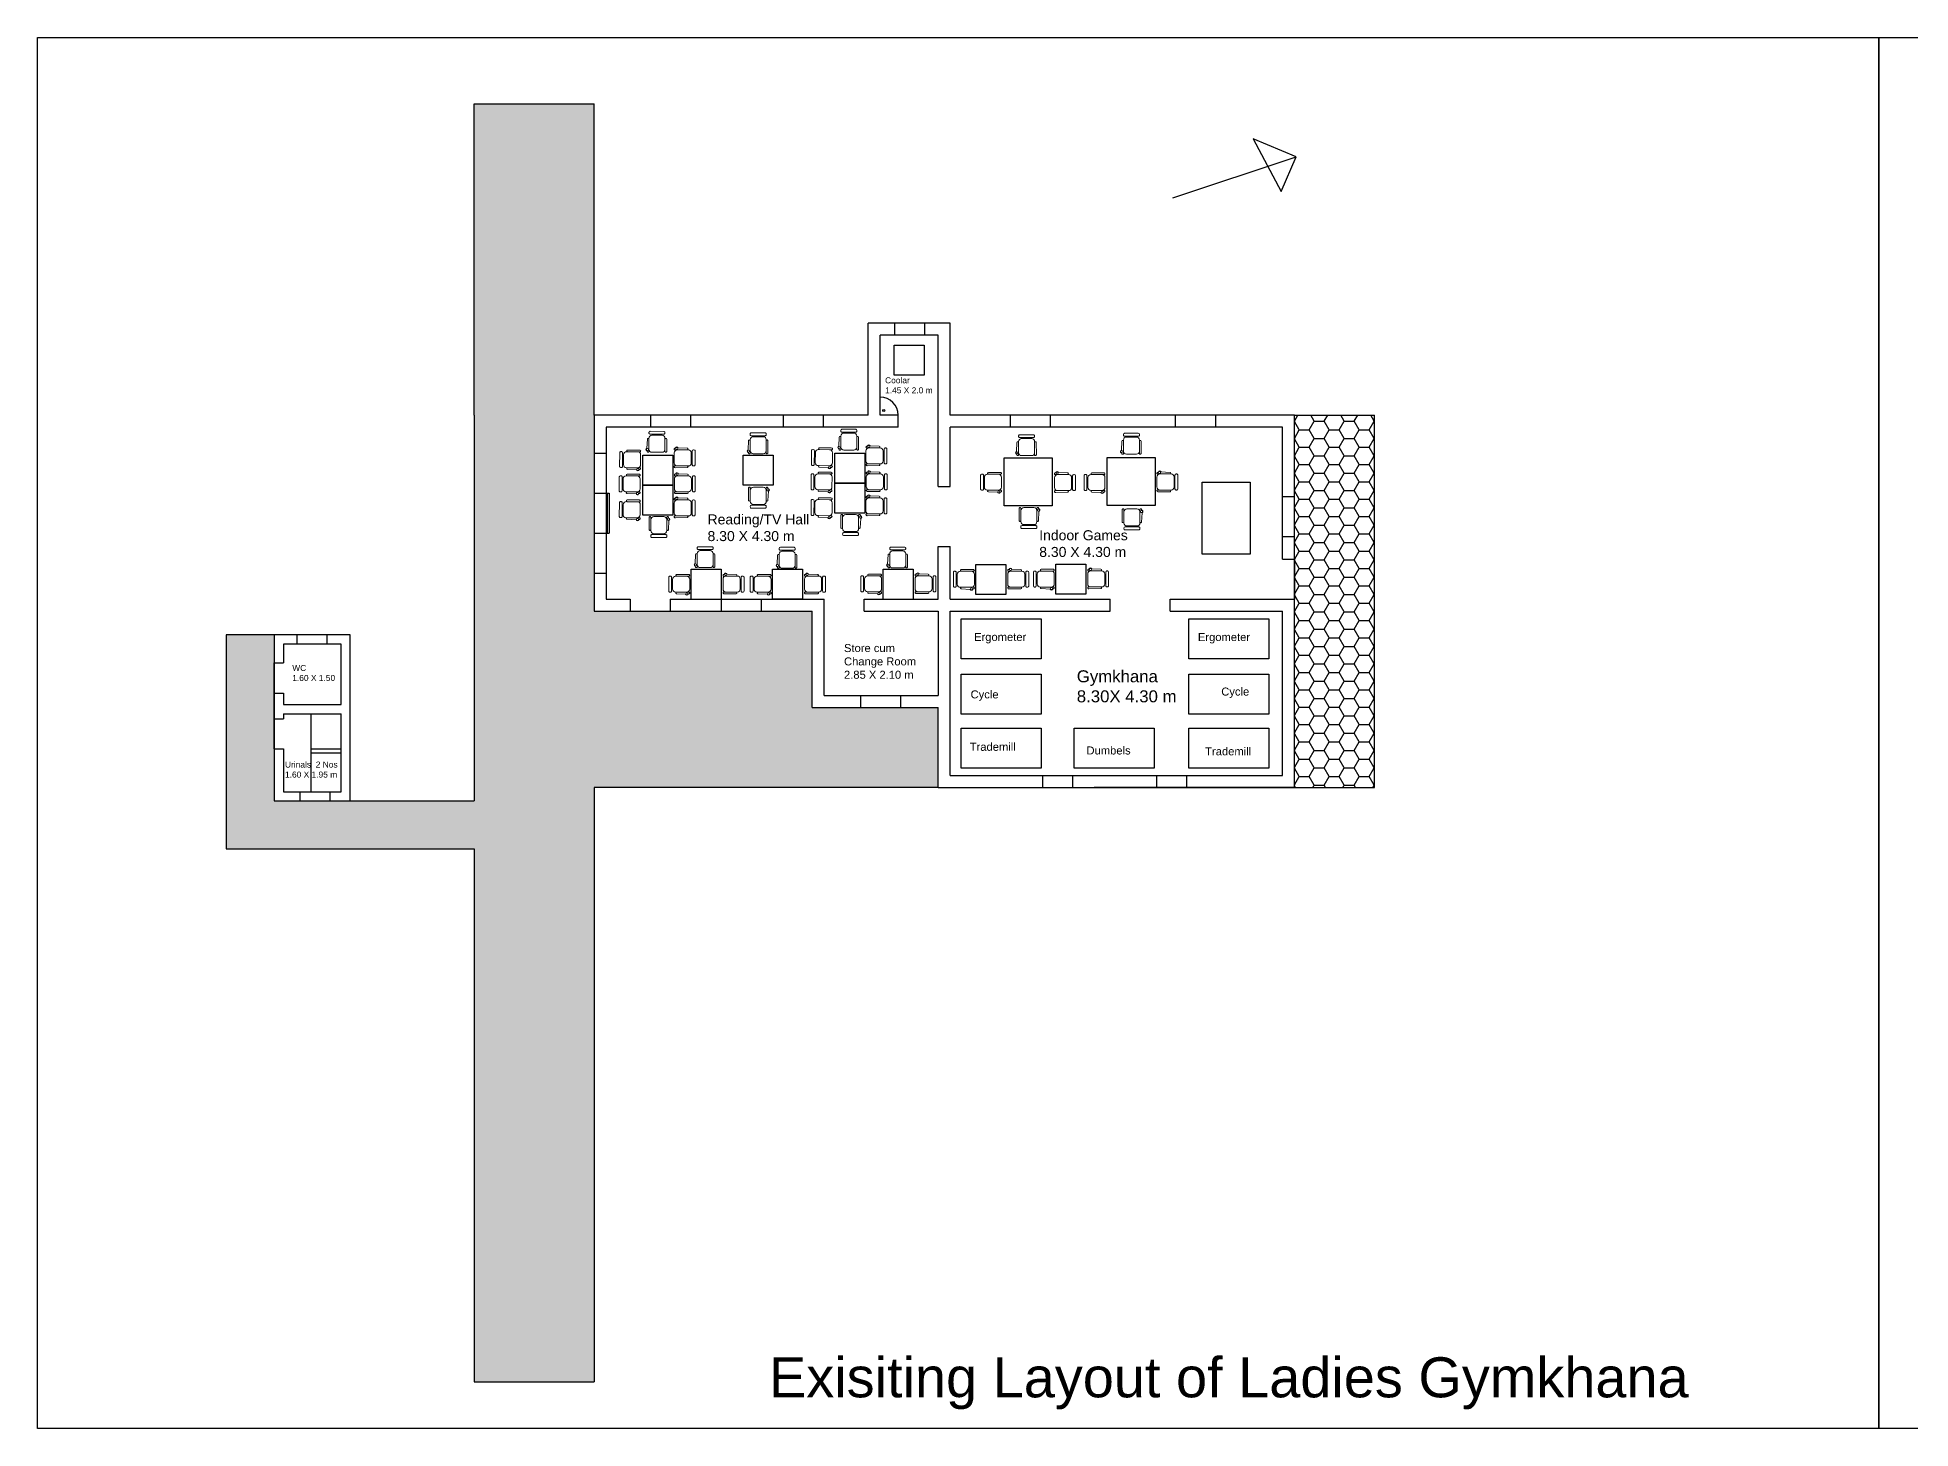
# Model space of a CAD drawing. Header units: inches. Extents: x -10 to 157, y -176 to 42.
# Drawn here: x -10.04 to 36.77, y -176.2 to -141.44 of the extents above; entities that cross this region are included whole.
import ezdxf

# ---------------------------------------------------------------- set-up
doc = ezdxf.new("R2010")
doc.units = ezdxf.units.IN
doc.header["$MEASUREMENT"] = 0
doc.layers.add('FUR', color=32, linetype='Continuous', lineweight=18)
doc.layers.add('FURN', color=10, linetype='Continuous', lineweight=9)
doc.styles.get("Standard").update_dxf_attribs({"font": 'arial.ttf'})
pattern_1 = [(0, (-21.63011, -165.32383), (0.375, 0.21650635), [0.25, -0.5]), (120, (-21.63011, -165.32383), (-0.375, 0.21650635), [0.25, -0.5]), (60, (-21.63011, -165.32383), (8e-10, 0.4330127), [-0.5, 0.25])]

# ---------------------------------------------------------------- blocks, each defined once
blk = doc.blocks.new('CINE CHAIR')
at = {"layer": 'FUR', "color": 48, "lineweight": 0}
for p, q in [((448043.776, 57308.306), (448043.8, 57308.306)), ((448043.776, 57308.058), (448043.8, 57308.058))]:
    blk.add_line(p, q, dxfattribs=at)
blk.add_lwpolyline([(448043.45, 57308.434), (448043.678, 57308.423, -0.388092), (448043.695, 57308.404), (448043.695, 57308.401, -0.414214), (448043.676, 57308.382), (448043.367, 57308.382, -0.414214), (448043.348, 57308.401), (448043.348, 57308.404, -0.491313), (448043.377, 57308.423), (448043.384, 57308.436)], format="xyb", dxfattribs=at)
for points in [[(448043.424, 57308.382), (448043.7, 57308.382, -0.414214), (448043.776, 57308.306), (448043.776, 57308.058, -0.414214), (448043.7, 57307.982), (448043.424, 57307.982, -0.414214), (448043.348, 57308.058), (448043.348, 57308.306, -0.414214)], [(448043.828, 57308.382), (448043.842, 57308.382, -0.414214), (448043.871, 57308.353), (448043.871, 57308.01, -0.414214), (448043.842, 57307.982), (448043.828, 57307.982, -0.414214), (448043.8, 57308.01), (448043.8, 57308.353, -0.414214)], [(448043.379, 57307.938), (448043.678, 57307.94, 0.393133), (448043.695, 57307.959), (448043.695, 57307.963, 0.414214), (448043.676, 57307.982), (448043.367, 57307.982, 0.414214), (448043.348, 57307.963), (448043.348, 57307.966, 0.435766)]]:
    blk.add_lwpolyline(points, format="xyb", close=True, dxfattribs=at)
blk.add_circle((448043.417, 57308.422), 0.0249, dxfattribs=at)
blk.add_arc((448043.417, 57308.422), 0.0356, 19.6628, 156.9494, dxfattribs=at)

msp = doc.modelspace()

# ---------------------------------------------------------------- hatches: boundary and pattern name
h = msp.add_hatch()
h.set_pattern_fill('HONEY', color=31, scale=2, style=0)
h.set_pattern_definition(pattern_1)
h.paths.add_polyline_path([(3.874, -150.883), (3.874, -143.1), (0.874, -143.1), (0.874, -150.883), (0.874, -160.522), (-2.22, -160.522), (-4.12, -160.522), (-4.12, -156.372), (-5.32, -156.372), (-5.32, -161.722), (0.874, -161.722), (0.874, -175.037), (3.874, -175.037), (3.874, -160.183), (12.474, -160.183), (12.474, -158.183), (9.324, -158.183), (9.324, -155.783), (3.874, -155.783)])
h = msp.add_hatch()
h.set_pattern_fill('HONEY', color=31, scale=2, style=0)
h.set_pattern_definition(pattern_1)
edge = h.paths.add_edge_path()
edge.add_line((23.374, -160.183), (23.374, -150.883))
edge.add_line((21.374, -150.883), (23.374, -150.883))
edge.add_line((21.374, -160.183), (21.374, -150.883))
edge.add_line((21.374, -160.183), (23.374, -160.183))

# ---------------------------------------------------------------- linework, layer by layer
for p, q in [((0.874, -150.883), (0.874, -143.1)), ((0.874, -143.1), (3.874, -143.1)), ((3.874, -150.883), (3.874, -143.1)), ((21.421, -144.423), (20.342, -143.976)), ((20.342, -143.976), (21.045, -145.296)), ((18.337, -145.449), (21.421, -144.423)), ((21.045, -145.296), (21.421, -144.423)), ((10.724, -150.883), (10.724, -148.583)), ((12.774, -148.583), (10.724, -148.583)), ((11.379, -148.583), (11.379, -148.883)), ((12.129, -148.583), (12.129, -148.883)), ((12.774, -150.883), (12.774, -148.583)), ((11.024, -150.883), (11.024, -148.883)), ((12.474, -148.883), (11.024, -148.883)), ((11.376, -149.879), (11.376, -149.129)), ((11.376, -149.129), (12.126, -149.129)), ((12.126, -149.129), (12.126, -149.879)), ((12.474, -152.033), (12.474, -148.883)), ((12.126, -149.879), (11.376, -149.879)), ((0.874, -150.883), (0.874, -160.522)), ((3.874, -150.883), (3.874, -155.783)), ((10.724, -150.883), (3.874, -150.883)), ((4.174, -151.183), (4.174, -155.483)), ((11.474, -151.183), (4.174, -151.183)), ((5.284, -150.883), (5.284, -151.183)), ((6.284, -150.883), (6.284, -151.183)), ((8.597, -150.883), (8.597, -151.183)), ((9.597, -150.883), (9.597, -151.183)), ((11.474, -150.883), (11.024, -150.883)), ((11.474, -151.183), (11.474, -150.883)), ((21.374, -150.883), (12.774, -150.883)), ((12.774, -152.033), (12.774, -151.183)), ((21.074, -151.183), (12.774, -151.183)), ((14.272, -150.883), (14.272, -151.183)), ((15.272, -150.883), (15.272, -151.183)), ((18.399, -150.883), (18.399, -151.183)), ((19.399, -150.883), (19.399, -151.183)), ((21.074, -154.483), (21.074, -151.183)), ((21.374, -154.483), (21.374, -150.883)), ((21.374, -150.883), (23.374, -150.883)), ((21.374, -160.183), (21.374, -150.883)), ((23.374, -160.183), (23.374, -150.883)), ((3.874, -151.833), (4.174, -151.833)), ((12.474, -152.662), (12.474, -152.033)), ((12.774, -152.662), (12.774, -152.033)), ((3.874, -152.833), (4.249, -152.833)), ((4.199, -152.833), (4.199, -153.833)), ((4.249, -152.833), (4.249, -153.833)), ((12.474, -152.662), (12.774, -152.662)), ((21.074, -152.915), (21.374, -152.915)), ((3.874, -153.833), (4.249, -153.833)), ((21.074, -153.915), (21.374, -153.915)), ((12.474, -155.483), (12.474, -154.162)), ((12.474, -154.162), (12.774, -154.162)), ((12.774, -155.483), (12.774, -154.162)), ((3.874, -154.833), (4.174, -154.833)), ((21.074, -154.483), (21.374, -154.483)), ((21.374, -154.483), (21.374, -155.483)), ((3.874, -155.783), (4.774, -155.783)), ((3.874, -155.783), (9.324, -155.783)), ((4.174, -155.483), (4.774, -155.483)), ((4.774, -155.483), (4.774, -155.783)), ((5.774, -155.483), (5.774, -155.783)), ((5.774, -155.483), (9.624, -155.483)), ((5.774, -155.783), (9.324, -155.783)), ((7.049, -155.483), (7.049, -155.783)), ((8.049, -155.483), (9.624, -155.483)), ((8.049, -155.483), (8.049, -155.783)), ((9.084, -155.483), (8.334, -155.483)), ((9.324, -158.183), (9.324, -155.783)), ((9.624, -155.783), (9.624, -155.483)), ((9.624, -157.883), (9.624, -155.783)), ((10.624, -155.483), (12.474, -155.483)), ((10.624, -155.783), (10.624, -155.483)), ((10.624, -155.783), (12.474, -155.783)), ((12.474, -155.783), (12.474, -157.883)), ((12.774, -155.483), (13.574, -155.483)), ((12.774, -155.783), (13.574, -155.783)), ((12.774, -159.883), (12.774, -155.783)), ((13.574, -155.483), (16.774, -155.483)), ((13.574, -155.783), (16.774, -155.783)), ((16.774, -155.783), (16.774, -155.483)), ((18.274, -155.483), (21.374, -155.483)), ((18.274, -155.783), (18.274, -155.483)), ((18.274, -155.783), (21.074, -155.783)), ((21.074, -159.883), (21.074, -155.783)), ((21.374, -160.183), (21.374, -155.483)), ((-5.32, -156.372), (-5.32, -161.722)), ((-4.12, -156.372), (-5.32, -156.372)), ((-2.22, -156.372), (-4.12, -156.372)), ((-4.12, -156.372), (-4.12, -157.074)), ((-4.12, -156.372), (-4.12, -160.522)), ((-2.45, -156.602), (-3.89, -156.602)), ((-3.89, -156.602), (-3.89, -157.074)), ((-3.557, -156.372), (-3.557, -156.602)), ((-2.807, -156.372), (-2.807, -156.602)), ((-2.45, -158.112), (-2.45, -156.602)), ((-2.22, -160.522), (-2.22, -156.372)), ((-4.12, -157.074), (-3.89, -157.074)), ((-4.12, -159.217), (-4.12, -157.074)), ((-4.12, -157.824), (-4.12, -158.467)), ((-4.12, -157.824), (-3.89, -157.824)), ((-3.89, -157.824), (-3.89, -158.112)), ((-3.89, -158.112), (-2.45, -158.112)), ((9.324, -158.183), (12.474, -158.183)), ((9.624, -157.883), (10.674, -157.883)), ((10.53, -157.883), (10.53, -158.183)), ((10.674, -157.883), (12.474, -157.883)), ((11.53, -157.883), (11.53, -158.183)), ((12.474, -160.183), (12.474, -158.183)), ((-4.12, -158.467), (-3.89, -158.467)), ((-3.89, -158.342), (-3.89, -158.467)), ((-3.89, -158.342), (-2.45, -158.342)), ((-3.2, -160.292), (-3.2, -158.342)), ((-2.45, -160.292), (-2.45, -158.342)), ((-4.12, -159.217), (-4.12, -160.522)), ((-4.12, -159.217), (-3.89, -159.217)), ((-3.89, -159.217), (-3.89, -160.292)), ((-3.2, -159.222), (-2.45, -159.222)), ((-3.2, -159.322), (-2.45, -159.322)), ((12.774, -159.883), (21.074, -159.883)), ((15.083, -159.883), (15.083, -160.183)), ((15.833, -159.883), (15.833, -160.183)), ((17.93, -159.883), (17.93, -160.183)), ((18.68, -159.883), (18.68, -160.183)), ((-4.12, -160.522), (-2.22, -160.522)), ((-3.89, -160.292), (-2.45, -160.292)), ((-3.482, -160.292), (-3.482, -160.522)), ((-2.732, -160.292), (-2.732, -160.522)), ((-2.22, -160.522), (0.874, -160.522)), ((3.874, -160.183), (3.874, -175.037)), ((12.474, -160.183), (3.874, -160.183)), ((12.474, -160.183), (21.374, -160.183)), ((21.374, -160.183), (16.374, -160.183)), ((16.374, -160.183), (21.374, -160.183)), ((21.374, -160.183), (23.374, -160.183)), ((-5.32, -161.722), (0.874, -161.722)), ((0.874, -161.722), (0.874, -175.037)), ((0.874, -175.037), (3.874, -175.037))]:
    msp.add_line(p, q)
at = {"color": 1}
for p, q in [((5.093, -152.628), (5.093, -151.878)), ((5.093, -151.878), (5.843, -151.878)), ((5.843, -151.878), (5.843, -152.628)), ((7.597, -152.632), (7.597, -151.882)), ((7.597, -151.882), (8.347, -151.882)), ((8.347, -151.882), (8.347, -152.632)), ((9.887, -152.577), (9.887, -151.827)), ((9.887, -151.827), (10.637, -151.827)), ((10.637, -151.827), (10.637, -152.577)), ((10.637, -152.577), (9.887, -152.577)), ((9.887, -153.327), (9.887, -152.577)), ((9.887, -152.577), (10.637, -152.577)), ((10.637, -152.577), (10.637, -153.327)), ((5.843, -152.628), (5.093, -152.628)), ((5.093, -153.378), (5.093, -152.628)), ((5.093, -152.628), (5.843, -152.628)), ((5.843, -152.628), (5.843, -153.378)), ((8.347, -152.632), (7.597, -152.632)), ((5.843, -153.378), (5.093, -153.378)), ((10.637, -153.327), (9.887, -153.327)), ((6.299, -154.733), (7.049, -154.733)), ((6.299, -155.483), (6.299, -154.733)), ((7.049, -154.733), (7.049, -155.483)), ((8.334, -154.733), (9.084, -154.733)), ((8.334, -155.483), (8.334, -154.733)), ((9.084, -154.733), (9.084, -155.483)), ((11.096, -154.726), (11.846, -154.726)), ((11.096, -155.476), (11.096, -154.726)), ((11.846, -154.726), (11.846, -155.476))]:
    msp.add_line(p, q, dxfattribs=at)
at = {"color": 3}
for p, q in [((14.124, -151.944), (15.324, -151.944)), ((14.124, -153.144), (14.124, -151.944)), ((15.324, -151.944), (15.324, -153.144)), ((16.694, -151.936), (17.894, -151.936)), ((16.694, -153.136), (16.694, -151.936)), ((17.894, -151.936), (17.894, -153.136)), ((19.071, -154.353), (19.071, -152.553)), ((19.071, -152.553), (20.271, -152.553)), ((20.271, -152.553), (20.271, -154.353)), ((15.324, -153.144), (14.124, -153.144)), ((17.894, -153.136), (16.694, -153.136)), ((20.271, -154.353), (19.071, -154.353)), ((13.413, -154.611), (14.163, -154.611)), ((13.413, -155.361), (13.413, -154.611)), ((14.163, -154.611), (14.163, -155.361)), ((15.409, -154.605), (16.159, -154.605)), ((15.409, -155.355), (15.409, -154.605)), ((16.159, -154.605), (16.159, -155.355)), ((14.163, -155.361), (13.413, -155.361)), ((16.159, -155.355), (15.409, -155.355))]:
    msp.add_line(p, q, dxfattribs=at)
at = {"color": 6}
for p, q in [((13.046, -155.973), (15.046, -155.973)), ((13.046, -156.973), (13.046, -155.973)), ((15.046, -155.973), (15.046, -156.973)), ((18.737, -155.973), (20.737, -155.973)), ((18.737, -156.973), (18.737, -155.973)), ((20.737, -155.973), (20.737, -156.973)), ((15.046, -156.973), (13.046, -156.973)), ((20.737, -156.973), (18.737, -156.973)), ((13.046, -157.35), (15.046, -157.35)), ((13.046, -158.35), (13.046, -157.35)), ((15.046, -157.35), (15.046, -158.35)), ((18.737, -157.35), (20.737, -157.35)), ((18.737, -158.35), (18.737, -157.35)), ((20.737, -157.35), (20.737, -158.35)), ((15.046, -158.35), (13.046, -158.35)), ((20.737, -158.35), (18.737, -158.35)), ((13.046, -158.699), (15.046, -158.699)), ((13.046, -159.699), (13.046, -158.699)), ((15.046, -158.699), (15.046, -159.699)), ((15.87, -158.699), (17.87, -158.699)), ((15.87, -159.699), (15.87, -158.699)), ((17.87, -158.699), (17.87, -159.699)), ((18.737, -158.699), (20.737, -158.699)), ((18.737, -159.699), (18.737, -158.699)), ((20.737, -158.699), (20.737, -159.699)), ((15.046, -159.699), (13.046, -159.699)), ((17.87, -159.699), (15.87, -159.699)), ((20.737, -159.699), (18.737, -159.699))]:
    msp.add_line(p, q, dxfattribs=at)
for points in [[(-10.037, -141.443), (35.984, -141.443), (35.984, -176.204), (-10.037, -176.204)], [(35.984, -141.443), (82.006, -141.443), (82.006, -176.204), (35.984, -176.204)]]:
    msp.add_lwpolyline(points, close=True)
msp.add_circle((11.111, -150.764), 0.0256)
msp.add_arc((11.024, -150.883), 0.45, 0, 90)

# ---------------------------------------------------------------- block references
at = {"layer": 'FURN'}
for p, rotation in [((57306.929, -448196.013), 89.99914340739991), ((57309.459, -448196.052), 89.99914340739991), ((57311.723, -448195.962), 89.99914340739991), ((57316.166, -448196.097), 89.99914340739991), ((57318.786, -448196.062), 89.99914340739991), ((448434.047, 54055.861), 179.6037026263091), ((448438.841, 54055.912), 179.6037026263091), ((448058.261, 57148.927), 179.9991434073999), ((-448028.825, -57454.051), 359.9991434073999), ((448060.846, 57148.921), 179.9991434073999), ((-448026.266, -57454.035), 359.9991434073999), ((-448038.33, -57454.684), 359.9991434073999), ((-57293.506, 447891.523), 269.9991434073999), ((-448033.536, -57454.633), 359.9991434073999), ((-57295.992, 447890.79), 269.9991434073999), ((-57291.198, 447890.841), 269.9991434073999), ((-57286.744, 447891.016), 269.9991434073999), ((-57284.169, 447890.982), 269.9991434073999), ((57308.133, -448198.896), 89.99914340739991), ((57310.183, -448198.911), 89.99914340739991), ((57312.944, -448198.904), 89.99914340739991), ((448050.468, 57146.38), 179.9991434073999), ((-448037.107, -57456.586), 359.9991434073999), ((448052.503, 57146.38), 179.9991434073999), ((-448035.072, -57456.586), 359.9991434073999), ((448055.265, 57146.387), 179.9991434073999), ((-448032.31, -57456.579), 359.9991434073999), ((448057.582, 57146.502), 179.9991434073999), ((-448029.993, -57456.464), 359.9991434073999), ((448059.579, 57146.508), 179.9991434073999), ((-448027.996, -57456.458), 359.9991434073999)]:
    msp.add_blockref('CINE CHAIR', p, dxfattribs=dict(at, rotation=rotation))
at = {"layer": 'FURN', "color": 1}
for p, rotation in [((-448033.536, -57453.384), 359.9991434073999), ((-448038.33, -57453.434), 359.9991434073999), ((448434.036, 54055.258), 179.6037026263091), ((-448038.324, -57454.08), 359.9991434073999), ((448438.83, 54055.308), 179.6037026263091), ((-448033.529, -57454.03), 359.9991434073999), ((448434.038, 54054.612), 179.6037026263091), ((448438.832, 54054.663), 179.6037026263091)]:
    msp.add_blockref('CINE CHAIR', p, dxfattribs=dict(at, rotation=rotation))

# ---------------------------------------------------------------- texts
at = {"attachment_point": 1}
for s, width, insert, char_height in [('Coolar\\P1.45 X 2.0 m', 2.02111, (11.146, -149.935), 0.15), ('Reading/TV Hall\\P8.30 X 4.30 m', 4.07921, (6.709, -153.361), 0.25), ('Indoor Games\\P8.30 X 4.30 m', 4.59995, (14.998, -153.757), 0.25), ('Ergometer', 2.02111, (13.37, -156.324), 0.2), ('Ergometer', 2.02111, (18.963, -156.326), 0.2), ('Store cum\\PChange Room\\P2.85 X 2.10 m', 2.02111, (10.119, -156.601), 0.2), ('WC\\P1.60 X 1.50', 2.02111, (-3.669, -157.123), 0.15), ('Gymkhana\\P8.30X 4.30 m', 2.63789, (15.937, -157.257), 0.3), ('Cycle', 2.02111, (19.547, -157.688), 0.2), ('Cycle', 2.02111, (13.283, -157.759), 0.2), ('Trademill', 2.02111, (13.262, -159.068), 0.2), ('Dumbels', 2.02111, (16.179, -159.16), 0.2), ('Urinals  2 Nos\\P1.60 X 1.95 m', 1.47049, (-3.851, -159.537), 0.15), ('Trademill', 2.02111, (19.146, -159.181), 0.2), ('Exisiting Layout of Ladies Gymkhana', 25.38091, (8.245, -174.424), 1)]:
    msp.add_mtext_dynamic_manual_height_columns(s, width=width, gutter_width=1, heights=[0], dxfattribs=dict(at, insert=insert, char_height=char_height))

doc.saveas('drawing.dxf')
